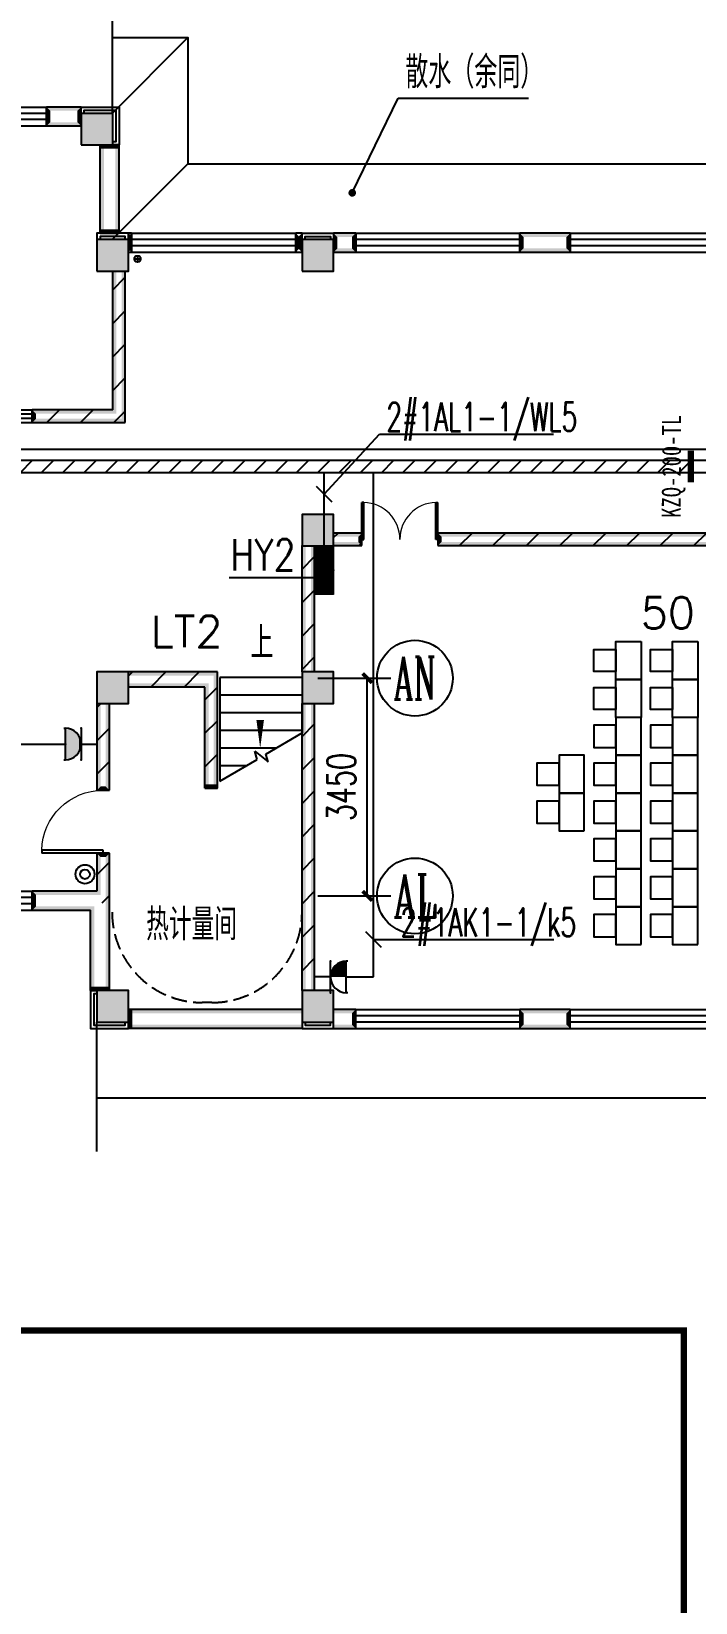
# Model space of a CAD drawing. Extents: x 101023 to 279373, y -114511 to 293844.
# Drawn here: x 187992 to 198515, y 251741 to 276636 of the extents above; entities that cross this region are included whole.
import ezdxf
from ezdxf.enums import TextEntityAlignment as Align

# ---------------------------------------------------------------- set-up
doc = ezdxf.new("R2010")
doc.units = 0
doc.header["$LTSCALE"] = 1000
doc.header["$MEASUREMENT"] = 0
doc.linetypes.add('DASH', pattern=[0.35, 0.25, -0.1])
for name, color, linetype in [('A-WALL-PATT', 252, 'Continuous'), ('AXIS', 3, 'Continuous'), ('AXIS_TEXT', 7, 'Continuous'), ('BZ', 7, 'Continuous'), ('CABLETRAY', 3, 'Continuous'), ('COLUMN', 2, 'Continuous'), ('DIM-照明', 3, 'Continuous'), ('DIM_LEAD', 3, 'Continuous'), ('DIM_SYMB', 3, 'Continuous'), ('E2-楼梯、坡道', 52, 'Continuous'), ('EQUIP-插座', 3, 'Continuous'), ('EQUIP-照明', 3, 'Continuous'), ('EQUIP-箱柜', 3, 'Continuous'), ('PUB_DIM', 3, 'Continuous'), ('PUB_HATCH', 8, 'Continuous'), ('PUB_TEXT', 7, 'Continuous'), ('PUB_WALL', 2, 'Continuous'), ('STAIR', 2, 'Continuous'), ('TEL_HATCH', 8, 'Continuous'), ('WALL', 2, 'Continuous'), ('WINDOW', 2, 'Continuous'), ('WIRE-照明', 6, 'Continuous'), ('家具', 8, 'Continuous'), ('抗震支吊架', 2, 'Continuous'), ('排水', 153, 'Continuous')]:
    doc.layers.add(name, color=color, linetype=linetype)
doc.styles.add('_TCH_AXIS', font='COMPLEX', dxfattribs={"bigfont": 'GBCBIG'})
doc.styles.add('_TCH_DIM', font='simplex.shx', dxfattribs={"bigfont": 'gbcbig.shx'})
doc.styles.add('_TCH_DIM_T3', font='SIMPLEX', dxfattribs={"width": 0.705882, "bigfont": 'GBCBIG'})
doc.styles.add('_TEL_DIM', font='simplex.shx', dxfattribs={"width": 0.8, "height": 3.5, "bigfont": 'gbcbig.shx'})
doc.styles.add('COMPLEX', font='COMPLEX')
doc.styles.add('kzcad', font='', dxfattribs={"width": 0.8})
doc.styles.get("Standard").update_dxf_attribs({"font": 'simplex.shx', "width": 0.8, "bigfont": 'gbcbig.shx'})
doc.styles.get('kzcad').set_extended_font_data('SimSun')
doc.dimstyles.new('_TCH_ARCH&&150', dxfattribs={"dimtxt": 446.25, "dimasz": 150, "dimexe": 375, "dimexo": 450, "dimgap": 189.375, "dimtad": 1, "dimdec": 0, "dimzin": 0, "dimdsep": 46, "dimtxsty": '_TCH_DIM_T3', "dimblk": 'ARCHTICK', "dimcen": 0.09, "dimclrt": 7, "dimazin": 2, "dimtfac": 1, "dimtdec": 0, "dimtix": 1, "dimtmove": 2, "dimatfit": 3, "dimfxl": 1, "dimtolj": 1, "dimtzin": 0, "dimarcsym": 0})
pattern_1 = [(45, (-908016.57, -754752.9), (-265.16515, 265.16515), [])]

# ---------------------------------------------------------------- blocks, each defined once
blk = doc.blocks.new('$equip$00001237')
for p, q in [((-0.5, 1.05), (-0.5, 1)), ((-0.5, 1), (0.5, 1)), ((0.5, 1.05), (0.5, 1)), ((0.5, 0.5), (-0.5, 0.5)), ((0, 0.5), (0, 0))]:
    blk.add_line(p, q)
blk.add_arc((0, 1), 0.5, 180, 0)
for p in [(0, 1), (-0.5, 0.5), (0.5, 0.5), (0, 0)]:
    blk.add_point(p)
for points in [[(0.433, 0.75), (-0.433, 0.75), (0.5, 1), (-0.5, 1)], [(0.25, 0.567), (-0.25, 0.567), (0.433, 0.75), (-0.433, 0.75)], [(0, 0.5), (0, 0.5), (0.25, 0.567), (-0.25, 0.567)]]:
    blk.add_solid(points)
at = {"flags": 9}
blk.add_attdef('A', (0, 0), '', height=0.00002, dxfattribs=at)
blk = doc.blocks.new('*X151')
at = {"color": 0}
for p, q in [((-250, 33), (-83, 200)), ((-250, 68), (-118, 200)), ((-250, 104), (-154, 200)), ((-250, 139), (-189, 200)), ((-250, 174), (-224, 200)), ((-247, 0), (-47, 200)), ((-212, 0), (-12, 200)), ((-177, 0), (23, 200)), ((-141, 0), (59, 200)), ((-106, 0), (94, 200)), ((-71, 0), (129, 200)), ((-35, 0), (165, 200)), ((0, 0), (200, 200)), ((35, 0), (235, 200)), ((71, 0), (250, 179)), ((106, 0), (250, 144)), ((141, 0), (250, 109)), ((177, 0), (250, 73)), ((212, 0), (250, 38)), ((247, 0), (250, 3))]:
    blk.add_line(p, q, dxfattribs=at)
blk = doc.blocks.new('$equip$00002943')
for p, q in [((-0.75, 0.6), (-0.75, 0)), ((0.75, 0.6), (-0.75, 0.6)), ((0.75, 0), (0.75, 0.6)), ((-0.75, 0), (0.75, 0))]:
    blk.add_line(p, q)
for points, const_width in [([(-0.75, 0.3), (0.75, 0.3)], 0.6), ([(-0.75, 0.6), (-0.75, 0), (0.75, 0), (0.75, 0.6), (-0.75, 0.6), (-0.75, 0)], 0.04)]:
    blk.add_lwpolyline(points, dxfattribs=dict(const_width=const_width))
for p in [(0, 0.6), (-0.75, 0.3), (0, 0), (0.75, 0.3)]:
    blk.add_point(p)
at = {"xscale": 0.00300000000061118, "yscale": 0.00300000000061118, "zscale": 0.00300000000061118}
blk.add_blockref('*X151', (0, 0), dxfattribs=at)
at = {"color": 7, "style": '_TEL_DIM', "flags": 1}
for tag in ['A', 'REMARK']:
    blk.add_attdef(tag, text='', height=0.00002, dxfattribs=at).set_placement((0, 0), align=Align.MIDDLE_CENTER)
blk = doc.blocks.new('$equip$00001239')
for p, q in [((-0.5, 1.05), (-0.5, 1)), ((0.5, 1), (-0.5, 1)), ((0.5, 1.05), (0.5, 1)), ((0.5, 0.5), (-0.5, 0.5)), ((0, 0.5), (0, 0))]:
    blk.add_line(p, q)
blk.add_arc((0, 1), 0.5, 180, 0)
for points in [[(0, 0.75), (-0.433, 0.75), (0, 1), (-0.5, 1)], [(0, 0.567), (-0.25, 0.567), (0, 0.75), (-0.433, 0.75)], [(0, 0.5), (0, 0.5), (0, 0.567), (-0.25, 0.567)]]:
    blk.add_solid(points)
at = {"layer": 'EQUIP-照明'}
for p in [(0, 1), (-0.5, 0.5), (0.5, 0.5), (0, 0)]:
    blk.add_point(p, dxfattribs=at)
at = {"layer": 'EQUIP-照明', "flags": 9}
blk.add_attdef('A', (0, 0), '', height=0.00002, dxfattribs=at)
blk = doc.blocks.new('ng')
at = {"layer": '排水'}
for p, q in [((345991, 781358), (346091, 781358)), ((346041, 781408), (346041, 781308))]:
    blk.add_line(p, q, dxfattribs=at)
blk.add_circle((346041, 781358), 50, dxfattribs=at)
blk = doc.blocks.new('雨水管')
at = {"layer": '排水'}
blk.add_blockref('ng', (644960, -48837), dxfattribs=at)
blk = doc.blocks.new('np')
at = {"layer": '排水'}
for radius in [150, 75]:
    blk.add_circle((345955, 781714), radius, dxfattribs=at)
blk = doc.blocks.new('_AXISO')
blk.add_circle((0, 0), 0.5)
at = {"layer": 'AXIS_TEXT', "style": 'COMPLEX', "width": 1.041667}
blk.add_attdef('A', text='', height=0.56, dxfattribs=at).set_placement((-0.25, -0.28), (0.25, -0.28), align=Align.FIT)
blk = doc.blocks.new('_ArchTick')
at = {"color": 0, "linetype": 'ByBlock', "const_width": 0.4}
blk.add_lwpolyline([(-0.5, -0.5), (0.5, 0.5)], dxfattribs=at)
blk = doc.blocks.new('*D150')
at = {"layer": 'Defpoints', "color": 0, "transparency": 16777216}
for p in [(993858, 854742), (994642, 854742), (993858, 851292)]:
    blk.add_point(p, dxfattribs=at)
at = {"layer": 'PUB_DIM', "color": 0, "lineweight": -2, "transparency": 16777216}
for p, q in [((994308, 854742), (995017, 854742)), ((994642, 851292), (994642, 854742)), ((994308, 851292), (995017, 851292))]:
    blk.add_line(p, q, dxfattribs=at)
at = {"layer": 'PUB_DIM', "color": 0, "lineweight": -2, "transparency": 16777216, "xscale": 150, "yscale": 150, "zscale": 150}
for p, rotation in [((994642, 854742), 90), ((994642, 851292), 270)]:
    blk.add_blockref('_ArchTick', p, dxfattribs=dict(at, rotation=rotation))
at = {"layer": 'PUB_DIM', "color": 7, "transparency": 16777216, "insert": (994230, 853017), "char_height": 446.2, "attachment_point": 5, "rotation": 90, "style": '_TCH_DIM_T3'}
blk.add_mtext('\\A1;3450', dxfattribs=at)
blk = doc.blocks.new('123')
at = {"layer": '家具'}
for points in [[(574240, 809868), (574240, 809518), (573890, 809518), (573890, 809868)], [(574640, 809993), (574640, 809393), (574240, 809393), (574240, 809993)], [(575140, 809868), (575140, 809518), (574790, 809518), (574790, 809868)], [(575540, 809993), (575540, 809393), (575140, 809393), (575140, 809993)], [(576140, 809868), (576140, 809518), (575790, 809518), (575790, 809868)], [(576540, 809993), (576540, 809393), (576140, 809393), (576140, 809993)], [(577140, 809868), (577140, 809518), (576790, 809518), (576790, 809868)], [(577540, 809993), (577540, 809393), (577140, 809393), (577140, 809993)], [(578140, 809868), (578140, 809518), (577790, 809518), (577790, 809868)], [(578540, 809993), (578540, 809393), (578140, 809393), (578140, 809993)], [(579140, 809868), (579140, 809518), (578790, 809518), (578790, 809868)], [(579540, 809993), (579540, 809393), (579140, 809393), (579140, 809993)], [(583418, 805865), (583418, 809865), (583318, 809865), (583318, 805865)], [(574640, 809393), (574640, 808793), (574240, 808793), (574240, 809393)], [(575540, 809393), (575540, 808793), (575140, 808793), (575140, 809393)], [(576540, 809393), (576540, 808793), (576140, 808793), (576140, 809393)], [(577540, 809393), (577540, 808793), (577140, 808793), (577140, 809393)], [(578540, 809393), (578540, 808793), (578140, 808793), (578140, 809393)], [(579540, 809393), (579540, 808793), (579140, 808793), (579140, 809393)], [(574240, 809268), (574240, 808918), (573890, 808918), (573890, 809268)], [(575140, 809268), (575140, 808918), (574790, 808918), (574790, 809268)], [(576140, 809268), (576140, 808918), (575790, 808918), (575790, 809268)], [(577140, 809268), (577140, 808918), (576790, 808918), (576790, 809268)], [(578140, 809268), (578140, 808918), (577790, 808918), (577790, 809268)], [(579140, 809268), (579140, 808918), (578790, 808918), (578790, 809268)], [(574240, 808318), (574240, 808668), (573890, 808668), (573890, 808318)], [(574640, 808193), (574640, 808793), (574240, 808793), (574240, 808193)], [(575140, 808318), (575140, 808668), (574790, 808668), (574790, 808318)], [(575540, 808193), (575540, 808793), (575140, 808793), (575140, 808193)], [(576140, 808318), (576140, 808668), (575790, 808668), (575790, 808318)], [(576540, 808193), (576540, 808793), (576140, 808793), (576140, 808193)], [(577140, 808318), (577140, 808668), (576790, 808668), (576790, 808318)], [(577540, 808193), (577540, 808793), (577140, 808793), (577140, 808193)], [(578140, 808318), (578140, 808668), (577790, 808668), (577790, 808318)], [(578540, 808193), (578540, 808793), (578140, 808793), (578140, 808193)], [(579140, 808318), (579140, 808668), (578790, 808668), (578790, 808318)], [(579540, 808193), (579540, 808793), (579140, 808793), (579140, 808193)], [(581335, 808615), (580885, 808615), (580885, 807115), (581335, 807115)], [(573740, 807593), (573740, 808193), (573340, 808193), (573340, 807593)], [(574640, 807593), (574640, 808193), (574240, 808193), (574240, 807593)], [(575540, 807593), (575540, 808193), (575140, 808193), (575140, 807593)], [(576540, 807593), (576540, 808193), (576140, 808193), (576140, 807593)], [(577540, 807593), (577540, 808193), (577140, 808193), (577140, 807593)], [(578540, 807593), (578540, 808193), (578140, 808193), (578140, 807593)], [(579540, 807593), (579540, 808193), (579140, 808193), (579140, 807593)], [(573340, 807718), (573340, 808068), (572990, 808068), (572990, 807718)], [(574240, 807718), (574240, 808068), (573890, 808068), (573890, 807718)], [(575140, 807718), (575140, 808068), (574790, 808068), (574790, 807718)], [(576140, 807718), (576140, 808068), (575790, 808068), (575790, 807718)], [(577140, 807718), (577140, 808068), (576790, 808068), (576790, 807718)], [(578140, 807718), (578140, 808068), (577790, 808068), (577790, 807718)], [(579140, 807718), (579140, 808068), (578790, 808068), (578790, 807718)], [(573340, 807118), (573340, 807468), (572990, 807468), (572990, 807118)], [(573740, 806993), (573740, 807593), (573340, 807593), (573340, 806993)], [(574240, 807118), (574240, 807468), (573890, 807468), (573890, 807118)], [(574640, 806993), (574640, 807593), (574240, 807593), (574240, 806993)], [(575140, 807118), (575140, 807468), (574790, 807468), (574790, 807118)], [(575540, 806993), (575540, 807593), (575140, 807593), (575140, 806993)], [(576140, 807118), (576140, 807468), (575790, 807468), (575790, 807118)], [(576540, 806993), (576540, 807593), (576140, 807593), (576140, 806993)], [(577140, 807118), (577140, 807468), (576790, 807468), (576790, 807118)], [(577540, 806993), (577540, 807593), (577140, 807593), (577140, 806993)], [(578140, 807118), (578140, 807468), (577790, 807468), (577790, 807118)], [(578540, 806993), (578540, 807593), (578140, 807593), (578140, 806993)], [(579140, 807118), (579140, 807468), (578790, 807468), (578790, 807118)], [(579540, 806993), (579540, 807593), (579140, 807593), (579140, 806993)], [(574240, 806518), (574240, 806868), (573890, 806868), (573890, 806518)], [(574640, 806393), (574640, 806993), (574240, 806993), (574240, 806393)], [(575140, 806518), (575140, 806868), (574790, 806868), (574790, 806518)], [(575540, 806393), (575540, 806993), (575140, 806993), (575140, 806393)], [(576140, 806518), (576140, 806868), (575790, 806868), (575790, 806518)], [(576540, 806393), (576540, 806993), (576140, 806993), (576140, 806393)], [(577140, 806518), (577140, 806868), (576790, 806868), (576790, 806518)], [(577540, 806393), (577540, 806993), (577140, 806993), (577140, 806393)], [(578140, 806518), (578140, 806868), (577790, 806868), (577790, 806518)], [(578540, 806393), (578540, 806993), (578140, 806993), (578140, 806393)], [(579140, 806518), (579140, 806868), (578790, 806868), (578790, 806518)], [(579540, 806393), (579540, 806993), (579140, 806993), (579140, 806393)], [(574640, 805793), (574640, 806393), (574240, 806393), (574240, 805793)], [(575540, 805793), (575540, 806393), (575140, 806393), (575140, 805793)], [(576540, 805793), (576540, 806393), (576140, 806393), (576140, 805793)], [(577540, 805793), (577540, 806393), (577140, 806393), (577140, 805793)], [(578540, 805793), (578540, 806393), (578140, 806393), (578140, 805793)], [(579540, 805793), (579540, 806393), (579140, 806393), (579140, 805793)], [(574240, 805918), (574240, 806268), (573890, 806268), (573890, 805918)], [(575140, 805918), (575140, 806268), (574790, 806268), (574790, 805918)], [(576140, 805918), (576140, 806268), (575790, 806268), (575790, 805918)], [(577140, 805918), (577140, 806268), (576790, 806268), (576790, 805918)], [(578140, 805918), (578140, 806268), (577790, 806268), (577790, 805918)], [(579140, 805918), (579140, 806268), (578790, 806268), (578790, 805918)], [(574240, 805318), (574240, 805668), (573890, 805668), (573890, 805318)], [(574640, 805193), (574640, 805793), (574240, 805793), (574240, 805193)], [(575140, 805318), (575140, 805668), (574790, 805668), (574790, 805318)], [(575540, 805193), (575540, 805793), (575140, 805793), (575140, 805193)], [(576140, 805318), (576140, 805668), (575790, 805668), (575790, 805318)], [(576540, 805193), (576540, 805793), (576140, 805793), (576140, 805193)], [(577140, 805318), (577140, 805668), (576790, 805668), (576790, 805318)], [(577540, 805193), (577540, 805793), (577140, 805793), (577140, 805193)], [(578140, 805318), (578140, 805668), (577790, 805668), (577790, 805318)], [(578540, 805193), (578540, 805793), (578140, 805793), (578140, 805193)], [(579140, 805318), (579140, 805668), (578790, 805668), (578790, 805318)], [(579540, 805193), (579540, 805793), (579140, 805793), (579140, 805193)]]:
    blk.add_lwpolyline(points, close=True, dxfattribs=at)
blk = doc.blocks.new('$WINLIB2D$00000001')
at = {"color": 0}
for points in [[(-0.5, 0.5), (-0.5, -0.5)], [(-0.5, 0.5), (0.5, 0.5)], [(0.5, -0.5), (0.5, 0.5)], [(0.5, 0.1667), (-0.5, 0.1667)], [(0.5, -0.1667), (-0.5, -0.1667)], [(-0.5, -0.5), (0.5, -0.5)]]:
    blk.add_lwpolyline(points, dxfattribs=at)
blk = doc.blocks.new('$DorLib2D$00000002')
for p, q in [((-0.5, 0), (-0.5, 0.4875)), ((-0.475, 0.4875), (-0.5, 0.4875)), ((-0.475, 0), (-0.475, 0.4875)), ((0.475, 0), (0.475, 0.4875)), ((0.475, 0.4875), (0.5, 0.4875)), ((0.5, 0), (0.5, 0.4875)), ((-0.5, 0), (-0.475, 0)), ((0.5, 0), (0.475, 0))]:
    blk.add_line(p, q)
at = {"lineweight": 13}
for centre, start, end in [((-0.4875, 0), 0, 88.53072), ((0.4875, 0), 91.46928, 180)]:
    blk.add_arc(centre, 0.4875, start, end, dxfattribs=at)
blk = doc.blocks.new('$DorLib2D$00000001')
for p, q in [((0.45, 0.975), (0.5, 0.975)), ((0.45, 0), (0.45, 0.975)), ((0.5, 0), (0.5, 0.975)), ((0.5, 0), (0.45, 0))]:
    blk.add_line(p, q)
at = {"lineweight": 13}
blk.add_arc((0.475, 0), 0.975, 91.4693, 180, dxfattribs=at)
blk = doc.blocks.new('_FZH')
blk.add_lwpolyline([(-0.5, -0.5), (0.5, -0.5), (0.5, 0.5), (-0.5, 0.5)], close=True)
at = {"layer": 'PUB_HATCH'}
blk.add_solid([(-0.5, -0.5), (0.5, -0.5), (-0.5, 0.5), (0.5, 0.5)], dxfattribs=at)
blk = doc.blocks.new('ERT')
at = {"layer": 'AXIS'}
for p, q in [((993858.2, 854742.1), (994796.2, 854742.1)), ((993858.2, 851292.1), (994796.2, 851292.1))]:
    blk.add_line(p, q, dxfattribs=at)
ref = blk.add_blockref('_AXISO', (995396.2, 854742.1), dxfattribs=dict(at, xscale=1200, yscale=1200, zscale=1200))
ref.add_attrib('A', 'AN', dxfattribs={"layer": 'AXIS_TEXT', "height": 678.82, "style": '_TCH_AXIS', "width": 0.525}).set_placement((995056.8, 854402.7), (995735.6, 854402.7), align=Align.FIT)
ref = blk.add_blockref('_AXISO', (995396.2, 851292.1), dxfattribs=dict(at, xscale=1200, yscale=1200, zscale=1200))
ref.add_attrib('A', 'AL', dxfattribs={"layer": 'AXIS_TEXT', "height": 678.82, "style": '_TCH_AXIS', "width": 0.583333}).set_placement((995056.8, 850952.7), (995735.6, 850952.7), align=Align.FIT)
at = {"layer": 'PUB_DIM'}
dim = blk.add_aligned_dim(p1=(993858.2, 851292.1), p2=(993858.2, 854742.1), distance=-784, dimstyle='_TCH_ARCH&&150', dxfattribs=at)
dim.commit()
dim.dimension.update_dxf_attribs({"geometry": '*D150', "text_midpoint": (994229.7, 853017.1)})
blk = doc.blocks.new('A$C40CE5D7B')
at = {"layer": 'A-WALL-PATT'}
h = blk.add_hatch(dxfattribs=at)
h.set_pattern_fill('普通砖', color=256, scale=150, style=0)
h.set_pattern_definition(pattern_1)
h.paths.add_polyline_path([(73150, 106170), (72950, 106170), (72950, 103970), (73150, 103770)])
h = blk.add_hatch(dxfattribs=at)
h.set_pattern_fill('普通砖', color=256, scale=150, style=0)
h.set_pattern_definition(pattern_1)
h.paths.add_polyline_path([(73150, 103770), (72950, 103970), (71675, 103970), (71675, 103770)])
h = blk.add_hatch(dxfattribs=at)
h.set_pattern_fill('普通砖', color=256, scale=150, style=0)
h.set_pattern_definition(pattern_1)
h.paths.add_polyline_path([(76450, 102020), (76450, 101820), (76900, 101820), (76900, 102020)])
h = blk.add_hatch(dxfattribs=at)
h.set_pattern_fill('普通砖', color=256, scale=150, style=0)
h.set_pattern_definition(pattern_1)
h.paths.add_polyline_path([(82950, 101820), (82950, 102020), (78100, 102020), (78100, 101820)])
h = blk.add_hatch(dxfattribs=at)
h.set_pattern_fill('普通砖', color=256, scale=150, style=0)
h.set_pattern_definition(pattern_1)
h.paths.add_polyline_path([(76150, 101820), (75950, 101820), (75950, 99820), (76150, 99820)])
h = blk.add_hatch(dxfattribs=at)
h.set_pattern_fill('普通砖', color=256, scale=150, style=0)
h.set_pattern_definition(pattern_1)
h.paths.add_polyline_path([(73200, 99820), (73200, 99580), (74410, 99580), (74470, 99640), (74550, 99760), (74610, 99820)])
h = blk.add_hatch(dxfattribs=at)
h.set_pattern_fill('普通砖', color=256, scale=150, style=0)
h.set_pattern_definition(pattern_1)
h.paths.add_polyline_path([(74410, 97980), (74610, 97980), (74610, 99820), (74550, 99760), (74470, 99640), (74410, 99580)])
h = blk.add_hatch(dxfattribs=at)
h.set_pattern_fill('普通砖', color=256, scale=150, style=0)
h.set_pattern_definition(pattern_1)
h.paths.add_polyline_path([(72900, 99320), (72700, 99320), (72700, 97945), (72900, 97945)])
h = blk.add_hatch(dxfattribs=at)
h.set_pattern_fill('普通砖', color=256, scale=150, style=0)
h.set_pattern_definition(pattern_1)
h.paths.add_polyline_path([(76150, 99320), (75950, 99320), (75950, 94770), (76150, 94770)])
h = blk.add_hatch(dxfattribs=at)
h.set_pattern_fill('普通砖', color=256, scale=150, style=0)
h.set_pattern_definition(pattern_1)
h.paths.add_polyline_path([(72840, 96145), (72900, 96145), (72900, 96945), (72700, 96945), (72700, 96345), (72760, 96285), (72733, 96178)])
at = {"layer": 'PUB_WALL'}
for points in [[(72450, 108770), (71900, 108770), (71960, 108710), (72390, 108710)], [(71900, 108770), (71900, 108470), (71960, 108530), (71960, 108710)], [(72450, 108470), (72450, 108770), (72390, 108710), (72390, 108530)], [(72950, 108670), (72450, 108670), (72510, 108610), (72890, 108610)], [(72450, 108670), (72450, 108170), (72510, 108230), (72510, 108610)], [(72950, 108170), (72950, 108670), (72890, 108610), (72890, 108230)], [(71900, 108470), (72450, 108470), (72390, 108530), (71960, 108530)], [(72450, 108170), (72950, 108170), (72890, 108230), (72510, 108230)], [(72750, 106770), (72810, 106770), (72810, 108170), (72750, 108170)], [(72750, 108170), (72750, 108110), (73050, 108110), (73050, 108170)], [(73050, 106770), (73050, 108170), (72990, 108170), (72990, 106770)], [(72750, 106770), (73050, 106770), (73050, 106830), (72750, 106830)], [(73200, 106670), (72700, 106670), (72760, 106610), (73140, 106610)], [(72700, 106670), (72700, 106170), (72760, 106230), (72760, 106610)], [(73200, 106170), (73200, 106670), (73140, 106610), (73140, 106230)], [(73190, 106670), (73200, 106670), (73200, 106520), (73250, 106470), (73250, 106770), (73190, 106710)], [(73200, 106770), (73200, 106470), (73260, 106530), (73260, 106710)], [(75850, 106770), (75850, 106470), (75910, 106530), (75910, 106710)], [(75950, 106470), (75950, 106770), (75890, 106710), (75890, 106530)], [(76450, 106670), (75950, 106670), (76010, 106610), (76390, 106610)], [(75950, 106670), (75950, 106170), (76010, 106230), (76010, 106610)], [(76450, 106170), (76450, 106670), (76390, 106610), (76390, 106230)], [(76800, 106770), (76450, 106770), (76510, 106710), (76740, 106710)], [(76450, 106770), (76450, 106470), (76510, 106530), (76510, 106710)], [(76800, 106470), (76800, 106770), (76740, 106710), (76740, 106530)], [(80200, 106770), (79400, 106770), (79460, 106710), (80140, 106710)], [(79400, 106770), (79400, 106470), (79460, 106530), (79460, 106710)], [(80200, 106470), (80200, 106770), (80140, 106710), (80140, 106530)], [(76450, 106470), (76800, 106470), (76740, 106530), (76510, 106530)], [(79400, 106470), (80200, 106470), (80140, 106530), (79460, 106530)], [(72700, 106170), (73200, 106170), (73140, 106230), (72760, 106230)], [(73010, 106170), (72950, 106170), (72950, 103970), (73010, 103910)], [(73150, 106170), (72950, 106170), (72950, 106160), (73150, 106160)], [(73150, 106170), (73090, 106170), (73090, 103830), (73150, 103770)], [(75950, 106170), (76450, 106170), (76390, 106230), (76010, 106230)], [(72950, 103970), (71675, 103970), (71735, 103910), (73010, 103910)], [(71675, 103970), (71675, 103770), (71735, 103830), (71735, 103910)], [(71675, 103770), (73150, 103770), (73090, 103830), (71735, 103830)], [(76450, 102317), (75950, 102317), (76010, 102257), (76390, 102257)], [(75950, 102317), (75950, 101820), (76010, 101880), (76010, 102257)], [(76450, 101820), (76450, 102317), (76390, 102257), (76390, 101880)], [(75950, 101820), (76450, 101820), (76390, 101880), (76010, 101880)], [(76450, 102020), (76450, 101960), (76840, 101960), (76900, 102020)], [(76450, 101880), (76450, 101820), (76900, 101820), (76840, 101880)], [(76900, 101820), (76900, 102020), (76840, 101960), (76840, 101880)], [(82950, 101960), (82950, 102020), (78100, 102020), (78160, 101960)], [(78100, 102020), (78100, 101820), (78160, 101880), (78160, 101960)], [(82950, 101820), (82950, 101880), (78160, 101880), (78100, 101820)], [(76010, 101820), (75950, 101820), (75950, 99820), (76010, 99820)], [(76150, 101820), (76090, 101820), (76090, 99820), (76150, 99820)], [(73200, 99821), (72700, 99821), (72760, 99761), (73140, 99761)], [(72700, 99821), (72700, 99320), (72760, 99380), (72760, 99761)], [(73200, 99320), (73200, 99821), (73140, 99761), (73140, 99380)], [(73200, 99820), (73200, 99760), (74550, 99760), (74610, 99820)], [(73200, 99640), (73200, 99580), (74410, 99580), (74470, 99640)], [(74410, 97980), (74410, 99580), (74470, 99640), (74470, 97980)], [(74610, 97980), (74610, 99820), (74550, 99760), (74550, 97980)], [(76450, 99820), (75950, 99820), (76010, 99760), (76390, 99760)], [(75950, 99820), (75950, 99320), (76010, 99380), (76010, 99760)], [(76450, 99320), (76450, 99820), (76390, 99760), (76390, 99380)], [(72700, 99320), (73200, 99320), (73140, 99380), (72760, 99380)], [(75950, 99320), (76450, 99320), (76390, 99380), (76010, 99380)], [(72760, 99320), (72700, 99320), (72700, 97945), (72760, 98005)], [(72900, 99320), (72840, 99320), (72840, 98005), (72900, 97945)], [(76010, 99320), (75950, 99320), (75950, 94770), (76010, 94770)], [(76150, 99320), (76090, 99320), (76090, 94770), (76150, 94770)], [(72700, 97945), (72900, 97945), (72840, 98005), (72760, 98005)], [(74410, 97980), (74610, 97980), (74610, 98040), (74410, 98040)], [(72900, 96945), (72700, 96945), (72760, 96885), (72840, 96885)], [(72700, 96945), (72700, 96345), (72760, 96285), (72760, 96885)], [(72900, 96145), (72900, 96945), (72840, 96885), (72840, 96145)], [(72700, 96345), (71675, 96345), (71735, 96285), (72760, 96285)], [(71675, 96345), (71675, 96045), (71735, 96105), (71735, 96285)], [(71675, 96045), (72600, 96045), (72660, 96105), (71735, 96105)], [(72600, 94770), (72660, 94770), (72660, 96105), (72600, 96045)], [(72900, 94770), (72900, 96145), (72840, 96145), (72840, 94770)], [(72600, 94770), (72900, 94770), (72900, 94830), (72600, 94830)], [(73200, 94770), (72700, 94770), (72760, 94710), (73140, 94710)], [(72700, 94770), (72700, 94270), (72760, 94330), (72760, 94710)], [(73200, 94270), (73200, 94770), (73140, 94710), (73140, 94330)], [(76450, 94770), (75950, 94770), (76010, 94710), (76390, 94710)], [(75950, 94770), (75950, 94270), (76010, 94330), (76010, 94710)], [(76450, 94270), (76450, 94770), (76390, 94710), (76390, 94330)], [(73200, 94470), (73200, 94410), (75950, 94410), (75950, 94470)], [(73200, 94470), (73200, 94270), (73200, 94170), (73260, 94170), (73260, 94470)], [(76450, 94470), (76450, 94410), (76740, 94410), (76800, 94470)], [(76800, 94170), (76800, 94470), (76740, 94410), (76740, 94230)], [(80200, 94470), (79400, 94470), (79460, 94410), (80140, 94410)], [(79400, 94470), (79400, 94170), (79460, 94230), (79460, 94410)], [(80200, 94170), (80200, 94470), (80140, 94410), (80140, 94230)], [(72700, 94270), (73200, 94270), (73140, 94330), (72760, 94330)], [(75950, 94170), (75950, 94230), (73200, 94230), (73200, 94170)], [(75950, 94270), (76450, 94270), (76390, 94330), (76010, 94330)], [(76450, 94170), (76800, 94170), (76740, 94230), (76450, 94230)], [(79400, 94170), (80200, 94170), (80140, 94230), (79460, 94230)]]:
    blk.add_hatch(color=256, dxfattribs=at).paths.add_polyline_path(points)
for points in [[(72450, 108670), (72450, 108770), (73050, 108770), (73050, 108170), (72950, 108170)], [(72500, 108670), (72500, 108720), (73000, 108720), (73000, 108220), (72950, 108220)], [(73200, 106670), (73200, 106770), (72700, 106770), (72700, 106670)], [(73150, 106670), (73150, 106720), (72750, 106720), (72750, 106670)], [(75950, 106670), (75950, 106770), (76450, 106770), (76450, 106670)], [(76000, 106670), (76000, 106720), (76400, 106720), (76400, 106670)], [(72700, 94770), (72600, 94770), (72600, 94170), (73200, 94170), (73200, 94270)], [(72700, 94720), (72650, 94720), (72650, 94220), (73150, 94220), (73150, 94270)], [(75950, 94270), (75950, 94170), (76450, 94170), (76450, 94270)], [(76000, 94270), (76000, 94220), (76400, 94220), (76400, 94270)]]:
    blk.add_lwpolyline(points)
at = {"color": 252, "linetype": 'DASH', "ltscale": 3, "const_width": 100}
blk.add_lwpolyline([(6504, 89385), (82000, 89385), (82000, 37455), (10879, 37455)], dxfattribs=at)
blk.add_lwpolyline([(6504, 85385), (66000, 85385, -0.414214), (78000, 73385), (78000, 53455, -0.414214), (66000, 41455), (10879, 41455)], format="xyb", dxfattribs=at)
at = {"layer": 'DIM_LEAD'}
for p, q in [((76745, 107410), (77475, 108911)), ((77475, 108911), (79539, 108911))]:
    blk.add_line(p, q, dxfattribs=at)
at = {"layer": 'DIM_LEAD', "const_width": 60}
blk.add_lwpolyline([(76732, 107383, 1), (76759, 107437, 1)], format="xyb", close=True, dxfattribs=at)
at = {"layer": 'DIM_SYMB'}
blk.add_lwpolyline([(75287, 99870, 0, 0, 0), (75287, 98610, 0, 120, 0), (75287, 99060, 0, 0, 0)], format="xyseb", dxfattribs=at)
at = {"layer": 'E2-楼梯、坡道'}
blk.add_line((72700, 92220), (72700, 94270), dxfattribs=at)
blk.add_lwpolyline([(64900, 108570), (64900, 108570), (64900, 111570), (72940, 111570), (72940, 108670)], dxfattribs=at)
at = {"layer": 'STAIR'}
for p, q in [((74650, 99730), (74650, 98087)), ((75950, 99730), (74650, 99730)), ((75950, 99730), (75950, 98852)), ((75950, 99450), (74650, 99450)), ((75950, 99170), (74650, 99170)), ((75950, 98890), (74650, 98890)), ((75377, 98515), (75950, 98852)), ((75538, 98610), (74650, 98610)), ((74650, 98087), (75240, 98434)), ((75240, 98434), (75204, 98565)), ((75204, 98565), (75411, 98393)), ((75411, 98393), (75377, 98515)), ((75062, 98330), (74650, 98330))]:
    blk.add_line(p, q, dxfattribs=at)
at = {"layer": 'STAIR', "color": 9, "linetype": 'DASH'}
blk.add_line((74520, 94580), (74370, 94580), dxfattribs=at)
for points in [[(72940, 96010, 0.414214), (74370, 94580)], [(75950, 96010, -0.414214), (74520, 94580)]]:
    blk.add_lwpolyline(points, format="xyb", dxfattribs=at)
at = {"layer": 'WALL'}
for p, q in [((72450, 108770), (71900, 108770)), ((71900, 108770), (71900, 108470)), ((72450, 108670), (72450, 108770)), ((71900, 108470), (72450, 108470)), ((72750, 106770), (72750, 108170)), ((72950, 108170), (73050, 108170)), ((73050, 106770), (73050, 108170)), ((72750, 106770), (73050, 106770)), ((73250, 106770), (73200, 106770)), ((73200, 106770), (73200, 106670)), ((73250, 106470), (73250, 106770)), ((75950, 106770), (75850, 106770)), ((75850, 106770), (75850, 106470)), ((75950, 106470), (75950, 106770)), ((76800, 106770), (76450, 106770)), ((76450, 106770), (76450, 106670)), ((76800, 106470), (76800, 106770)), ((80200, 106770), (79400, 106770)), ((79400, 106770), (79400, 106470)), ((80200, 106470), (80200, 106770)), ((73200, 106470), (73250, 106470)), ((75850, 106470), (75950, 106470)), ((76450, 106470), (76800, 106470)), ((79400, 106470), (80200, 106470)), ((72950, 103970), (72950, 106170)), ((73150, 103770), (73150, 106170)), ((72950, 103970), (71675, 103970)), ((71675, 103970), (71675, 103770)), ((71675, 103770), (73150, 103770)), ((76900, 102020), (76450, 102020)), ((76900, 101820), (76900, 102020)), ((82950, 102020), (78100, 102020)), ((78100, 102020), (78100, 101820)), ((75950, 99820), (75950, 101820)), ((76150, 99820), (76150, 101820)), ((76450, 101820), (76900, 101820)), ((78100, 101820), (82950, 101820)), ((74610, 99820), (73200, 99820)), ((74610, 97980), (74610, 99820)), ((74410, 99580), (73200, 99580)), ((74410, 97980), (74410, 99580)), ((72700, 99320), (72700, 97945)), ((72900, 97945), (72900, 99320)), ((75950, 94770), (75950, 99320)), ((76150, 94770), (76150, 99320)), ((72700, 97945), (72900, 97945)), ((74410, 97980), (74610, 97980)), ((72900, 96945), (72700, 96945)), ((72700, 96945), (72700, 96345)), ((72900, 96145), (72900, 96945)), ((72700, 96345), (71675, 96345)), ((71675, 96345), (71675, 96045)), ((72900, 94770), (72900, 96145)), ((71675, 96045), (72600, 96045)), ((72600, 94770), (72600, 96045)), ((72600, 94770), (72700, 94770)), ((75950, 94470), (73200, 94470)), ((76800, 94470), (76450, 94470)), ((76800, 94170), (76800, 94470)), ((80200, 94470), (79400, 94470)), ((79400, 94470), (79400, 94170)), ((80200, 94170), (80200, 94470)), ((73200, 94170), (73200, 94270)), ((75950, 94170), (73200, 94170)), ((76450, 94170), (76800, 94170)), ((79400, 94170), (80200, 94170))]:
    blk.add_line(p, q, dxfattribs=at)
at = {"layer": '排水'}
for p, q in [((72940, 108670), (74140, 109870)), ((72940, 106670), (74140, 107870))]:
    blk.add_line(p, q, dxfattribs=at)
for points in [[(72940, 109870), (74140, 109870), (74140, 107870), (119500, 107870), (119500, 105570), (120100, 105570), (120100, 95420), (119500, 95420), (119500, 93070), (115950, 93070), (115950, 89570)], [(72700, 93070), (109750, 93070), (109750, 89570)]]:
    blk.add_lwpolyline(points, dxfattribs=at)
blk.add_blockref('雨水管', (-917658, -626157))
at = {"layer": 'COLUMN'}
for p, xscale, yscale, zscale, rotation in [((72700, 108420), 499.9999997382984, 500.0000001677545, 500.0000001677545, 359.9999999628741), ((72950, 106420), 499.9063326822361, 499.9999999345746, 499.9999999345746, 359.9999999613462), ((76200, 106420), 499.9063324404415, 500.0000000918517, 500.0000000918517, 359.999999967804), ((72950, 99571), 499.9999994913815, 501.5431707018288, 501.5431707018288, 359.9999999765079), ((76200, 99570), 499.9999993244419, 499.9999999421416, 499.9999999421416, 359.9999999768414), ((72950, 94520), 499.9999994672835, 500.0000002102461, 500.0000002102461, 359.9999999783355), ((76200, 94520), 499.9999994441168, 500.000000031665, 500.000000031665, 359.9999999848722)]:
    blk.add_blockref('_FZH', p, dxfattribs=dict(at, xscale=xscale, yscale=yscale, zscale=zscale, rotation=rotation))
at = {"layer": 'COLUMN', "xscale": 500.0918795556063, "yscale": 496.6670080289477, "zscale": 496.6670080289477}
blk.add_blockref('_FZH', (76200, 102068), dxfattribs=at)
at = {"layer": 'WALL'}
blk.add_blockref('ERT', (-917658, -755022), dxfattribs=at)
at = {"layer": 'WINDOW'}
for name, p, xscale, yscale, zscale in [('$WINLIB2D$00000001', (71150, 108620), 1500, 300, 1500), ('$WINLIB2D$00000001', (74550, 106620), 2600, 300, 2600), ('$WINLIB2D$00000001', (78100, 106620), 2600, 300, 2600), ('$WINLIB2D$00000001', (81500, 106620), 2600, 300, 2600), ('$WINLIB2D$00000001', (70925, 103870), 1500, 200, 1500), ('$DorLib2D$00000002', (77500, 101920), 1200, 1200, -1200), ('$WINLIB2D$00000001', (68675, 96195), 6000, 300, -6000)]:
    blk.add_blockref(name, p, dxfattribs=dict(at, xscale=xscale, yscale=yscale, zscale=zscale))
for name, p, xscale, yscale, zscale, rotation in [('$DorLib2D$00000001', (72800, 97445), -1000, 1000, -1000, 90), ('$WINLIB2D$00000001', (78100, 94320), -2600, 300, -2600, 180), ('$WINLIB2D$00000001', (81500, 94320), -2600, 300, -2600, 180)]:
    blk.add_blockref(name, p, dxfattribs=dict(at, xscale=xscale, yscale=yscale, zscale=zscale, rotation=rotation))
at = {"layer": '家具'}
blk.add_blockref('123', (-493318, -709694), dxfattribs=at)
at = {"layer": '排水'}
blk.add_blockref('np', (-273444, -685101), dxfattribs=at)
at = {"layer": 'DIM_LEAD', "color": 7, "style": '_TCH_DIM'}
blk.add_text('散水（余同）', height=506.4, dxfattribs=at).set_placement((77586, 109069))
at = {"layer": 'DIM_SYMB', "color": 7, "style": '_TCH_DIM'}
blk.add_text('上', height=506, dxfattribs=at).set_placement((75131, 100027))
at = {"layer": 'PUB_TEXT'}
for s, p in [('50', (81319, 100506)), ('LT2', (73554, 100209)), ('热计量间', (73480, 95567))]:
    blk.add_text(s, height=500, dxfattribs=at).set_placement(p)

msp = doc.modelspace()

# ---------------------------------------------------------------- linework, layer by layer
at = {"layer": 'BZ'}
msp.add_line((192480, 267976), (191126, 267976), dxfattribs=at)
at = {"layer": 'CABLETRAY'}
for p, q in [((178265, 269844), (232510, 269844)), ((232510, 269644), (178265, 269644))]:
    msp.add_line(p, q, dxfattribs=at)
at = {"layer": 'DIM-照明'}
for p, q in [((192506, 269429), (192753, 269182)), ((193538, 262122), (193290, 262370))]:
    msp.add_line(p, q, dxfattribs=at)
for points in [[(192630, 269305), (193506, 270254)], [(193506, 270254), (196267, 270254)], [(193414, 262246), (193731, 262246)], [(193731, 262246), (196271, 262246)]]:
    msp.add_lwpolyline(points, dxfattribs=at)
at = {"layer": 'TEL_HATCH', "linetype": 'Continuous'}
for p, q in [((187812, 269644), (188012, 269844)), ((188148, 269644), (188348, 269844)), ((188485, 269644), (188685, 269844)), ((188822, 269644), (189022, 269844)), ((189159, 269644), (189359, 269844)), ((189495, 269644), (189695, 269844)), ((189832, 269644), (190032, 269844)), ((190169, 269644), (190369, 269844)), ((190506, 269644), (190706, 269844)), ((190842, 269644), (191042, 269844)), ((191179, 269644), (191379, 269844)), ((191516, 269644), (191716, 269844)), ((191853, 269644), (192053, 269844)), ((192189, 269644), (192389, 269844)), ((192526, 269644), (192726, 269844)), ((192863, 269644), (193063, 269844)), ((193200, 269644), (193400, 269844)), ((193537, 269644), (193737, 269844)), ((193873, 269644), (194073, 269844)), ((194210, 269644), (194410, 269844)), ((194547, 269644), (194747, 269844)), ((194884, 269644), (195084, 269844)), ((195220, 269644), (195420, 269844)), ((195557, 269644), (195757, 269844)), ((195894, 269644), (196094, 269844)), ((196231, 269644), (196431, 269844)), ((196567, 269644), (196767, 269844)), ((196904, 269644), (197104, 269844)), ((197241, 269644), (197441, 269844)), ((197578, 269644), (197778, 269844)), ((197914, 269644), (198114, 269844)), ((198251, 269644), (198451, 269844))]:
    msp.add_line(p, q, dxfattribs=at)
at = {"layer": 'WIRE-照明'}
for p, q in [((199530, 270009), (181658, 270009)), ((193414, 261655), (193414, 269644)), ((192980, 261655), (193414, 261655))]:
    msp.add_line(p, q, dxfattribs=at)
at = {"layer": 'WIRE-照明', "linetype": 'Continuous'}
for p, q in [((192630, 268473), (192630, 269644)), ((181970, 265345), (188530, 265345))]:
    msp.add_line(p, q, dxfattribs=at)
at = {"layer": '抗震支吊架', "color": 2, "const_width": 100}
msp.add_lwpolyline([(198442, 269494), (198442, 269994)], dxfattribs=at)

# ---------------------------------------------------------------- block references
at = {"layer": 'EQUIP-插座', "xscale": 500, "yscale": 500, "zscale": 500}
for name, p, rotation in [('$equip$00001237', (189030, 265345), 90), ('$equip$00001239', (192480, 261655), 270)]:
    msp.add_blockref(name, p, dxfattribs=dict(at, rotation=rotation))
at = {"layer": 'EQUIP-箱柜', "xscale": 500, "yscale": 500, "zscale": 500, "rotation": 270}
msp.add_blockref('$equip$00002943', (192480, 268098), dxfattribs=at)
at = {"layer": 'STAIR'}
msp.add_blockref('A$C40CE5D7B', (116330, 166668), dxfattribs=at)

# ---------------------------------------------------------------- texts
at = {"layer": 'BZ', "style": '_TEL_DIM', "width": 0.8}
msp.add_text('HY2', height=500, dxfattribs=at).set_placement((191146, 268093))
at = {"layer": 'DIM-照明', "color": 7, "style": '_TEL_DIM', "width": 0.64}
for s, p in [('2#1AL1-1/WL5', (193618, 270304)), ('2#1AK1-1/k5', (193844, 262296))]:
    msp.add_text(s, height=450, dxfattribs=at).set_placement(p)
at = {"layer": '抗震支吊架', "color": 2, "style": 'kzcad', "width": 0.8}
msp.add_text('KZQ-200-TL', height=300, rotation=89.8854, dxfattribs=at).set_placement((198282, 269744), align=Align.CENTER)

doc.saveas('drawing.dxf')
